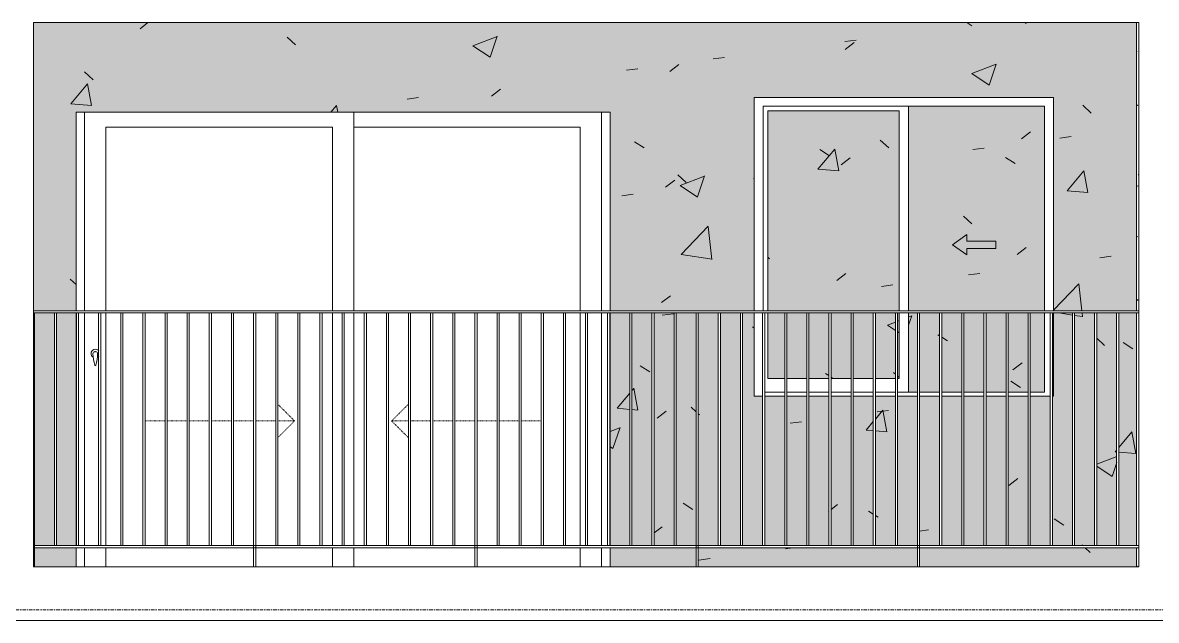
# Model space of a CAD drawing. Header units: millimetres. Extents: x -134153 to 99383, y -5233 to 35400.
# Drawn here: x 30709 to 36016, y 22550 to 25350 of the extents above; entities that cross this region are included whole.
import ezdxf

# ---------------------------------------------------------------- set-up
doc = ezdxf.new("R2010")
doc.units = ezdxf.units.MM
for name, pattern in [('1 NÉT CALL OUT', [6, 3, -3]), ('Centre', [31.75, 6.35, -4.7625, 15.875, -4.7625]), ('Dash', [6, 3, -3])]:
    doc.linetypes.add(name, pattern=pattern)
for name, color, linetype, lineweight in [('0-2', 250, 'Continuous', 5), ('A-DETL-GENF', 92, 'Continuous', 9), ('A-DETL-GENF-1', 92, '1 NÉT CALL OUT', 9), ('A-DOOR', 31, 'Continuous', 9), ('A-DOOR-FRAM', 31, 'Continuous', 9), ('A-DOOR-HDLN', 31, 'Dash', 9), ('A-FLOR-HRAL', 11, 'Continuous', 9), ('A-FLOR-LEVL-2', 51, 'Centre', 9), ('A-GLAZ', 151, 'Continuous', 9), ('A-GLAZ-3', 7, '1 NÉT CALL OUT', 9), ('A-WALL', 113, 'Continuous', 9), ('A-WALL-PATT-1', 9, 'Continuous', 9), ('I-WALL-1', 7, 'Continuous', 9)]:
    doc.layers.add(name, color=color, linetype=linetype, lineweight=lineweight)
pattern_1 = [(37.5, (82572.62, 0), (-5.1206, 156.61216), [5.364, -118.181, 5.364, -132.812, -132.08]), (37.5, (82572.62, 0), (-5.1206, 156.61216), [-261.722, 5.364, -126.716]), (7.5, (82572.62, 0), (143.847, 229.3842), [5.364, -61.285, 5.364, -105.989, -42.672]), (7.5, (82572.62, 0), (143.847, 229.3842), [-178.003, 5.364, -37.308]), (327.5, (82472.65, 0), (253.1176, 0.4601), [5.364, -35.276, 5.364, -140.94, -191.008]), (327.5, (82472.65, 0), (253.1176, 0.4601), [-186.944, 5.364, -185.644]), (317.5, (82472.65, 0), (244.3381, 71.3376), [5.364, -14.956, 5.364, -90.546, -109.728]), (317.5, (82472.65, 0), (244.3381, 71.3376), [-116.23, 5.364, -104.364])]

# ---------------------------------------------------------------- blocks, each defined once
blk = doc.blocks.new('NCV_TKTC_TANG 6 - 8_rvt-4-TKCS_MẶT ĐỨNG HƯỚNG NAM')
at = {"layer": 'A-WALL-PATT-1'}
h = blk.add_hatch(dxfattribs=at)
h.set_pattern_fill('FP_31', color=256, style=0, pattern_type=2)
h.set_pattern_definition([(50, (82572.6, 0), (1165.978, -102.01), [121.92, -1341.12]), (355, (82572.6, 0), (-225.554, 1222.763), [97.536, -1072.896]), (100.451, (82669.8, -8.5), (940.433, 1120.746), [103.616, -1139.776]), (46.184, (82572.6, 325.1), (1734.906, -269.074), [182.88, -2011.68]), (96.636, (82717.2, 302.7), (1519.38, 1583.54), [155.42, -1709.66]), (351.184, (82572.6, 325.1), (1519.39, 1583.52), [146.3, -1609.34]), (21, (82735.2, 243.8), (970.332, -654.498), [121.92, -1341.12]), (326, (82735.2, 243.8), (395.533, 1178.804), [97.536, -1072.896]), (71.451, (82816, 189.3), (1365.87, 524.296), [103.616, -1139.776]), (37.5, (82572.62, 0), (19.767, 541.153), [53.645, -1006.246, 53.645, -1035.507, -1076.96]), (37.5, (82572.62, 0), (19.767, 541.153), [-2149.043, 53.645, -1023.315]), (7.5, (82572.6, 0), (427.646, 641.156), [53.645, -567.334, 53.645, -981.862, -410.464]), (7.5, (82572.6, 0), (427.646, 641.156), [-1656.486, 53.645, -356.82]), (327.5, (82210.1, 0), (867.782, -36.665), [53.645, -352.755, 53.645, -1214.323, -1682.496]), (327.5, (82210.1, 0), (867.782, -36.665), [-1674.368, 53.645, -1628.85]), (317.5, (82047.56, 0), (948.028, 162.73), [53.645, -474.675, 53.645, -788.416, -1194.816]), (317.5, (82047.56, 0), (948.028, 162.73), [-1370.38, 53.645, -1141.17])])
h.paths.add_polyline_path([(74417.1, 22800), (74417.1, 22890), (73401.5, 22890), (73401.5, 22800), (74412.1, 22800)])
h.paths.add_polyline_path([(69257.5, 22800), (69452.6, 22800), (69452.6, 22890), (69257.5, 22890), (69257.5, 22800.4)])
h.paths.add_polyline_path([(73391.5, 22800), (73391.5, 22890), (72365.5, 22890), (72365.5, 22800), (72657.1, 22800)])
h.paths.add_polyline_path([(72355.5, 22800), (72355.5, 22890), (71952.6, 22890), (71952.6, 22800)])
h.paths.add_polyline_path([(74323.9, 22900), (74323.9, 23990), (74230.3, 23990), (74230.3, 22900), (74243.7, 22900)])
h.paths.add_polyline_path([(74333.9, 22900), (74417.1, 22900), (74417.1, 23990), (74333.9, 23990), (74333.9, 22917.1)])
h.paths.add_polyline_path([(73815.9, 22900), (73909.5, 22900), (73909.5, 23600), (73815.9, 23600), (73815.9, 23076.5)])
h.paths.add_polyline_path([(74013.1, 22900), (74013.1, 23600), (73919.5, 23600), (73919.5, 22900)])
h.paths.add_polyline_path([(74023.1, 22900), (74116.7, 22900), (74116.7, 23990), (74027.6, 23990), (74027.6, 23600), (74023.1, 23600), (74023.1, 23014.5)])
h.paths.add_polyline_path([(74126.7, 22900), (74220.3, 22900), (74220.3, 23990), (74126.7, 23990), (74126.7, 22918.7)])
h.paths.add_polyline_path([(71952.6, 22900), (72044.7, 22900), (72044.7, 23990), (71952.6, 23990), (71952.6, 23076.5)])
h.paths.add_polyline_path([(72054.7, 22900), (72148.3, 22900), (72148.3, 23990), (72054.7, 23990), (72054.7, 23076.5)])
h.paths.add_polyline_path([(72251.9, 22900), (72251.9, 23990), (72158.3, 23990), (72158.3, 22900)])
h.paths.add_polyline_path([(72261.9, 22900), (72355.5, 22900), (72355.5, 23990), (72261.9, 23990), (72261.9, 23076.5)])
h.paths.add_polyline_path([(72365.5, 22900), (72459.1, 22900), (72459.1, 23990), (72365.5, 23990), (72365.5, 23076.5)])
h.paths.add_polyline_path([(72562.7, 22900), (72562.7, 23990), (72469.1, 23990), (72469.1, 22900)])
h.paths.add_polyline_path([(72572.7, 22900), (72666.3, 22900), (72666.3, 23600), (72627.6, 23600), (72627.6, 23990), (72572.7, 23990), (72572.7, 23076.5)])
h.paths.add_polyline_path([(69452.6, 22900), (69452.6, 23990), (69361.1, 23990), (69361.1, 22900)])
h.paths.add_polyline_path([(69351.1, 22900), (69351.1, 23990), (69257.5, 23990), (69257.5, 22900), (69283.4, 22900)])
h.paths.add_polyline_path([(73805.9, 22900), (73805.9, 23600), (73712.3, 23600), (73712.3, 22900)])
h.paths.add_polyline_path([(72676.3, 22900), (72769.9, 22900), (72769.9, 23600), (72676.3, 23600), (72676.3, 23076.5)])
h.paths.add_polyline_path([(72779.9, 22900), (72873.5, 22900), (72873.5, 23600), (72779.9, 23600), (72779.9, 23076.5)])
h.paths.add_polyline_path([(72883.5, 22900), (72977.1, 22900), (72977.1, 23600), (72883.5, 23600), (72883.5, 23076.5)])
h.paths.add_polyline_path([(72987.1, 22900), (73080.7, 22900), (73080.7, 23600), (72987.1, 23600), (72987.1, 23076.5)])
h.paths.add_polyline_path([(73090.7, 22900), (73184.3, 22900), (73184.3, 23600), (73090.7, 23600), (73090.7, 23076.5)])
h.paths.add_polyline_path([(73287.9, 22900), (73287.9, 23600), (73194.3, 23600), (73194.3, 22900)])
h.paths.add_polyline_path([(73297.9, 22900), (73391.5, 22900), (73390.2, 23600), (73297.9, 23600), (73297.9, 23076.5)])
h.paths.add_polyline_path([(73401.5, 22900), (73495.1, 22900), (73495.1, 23600), (73401.5, 23600), (73401.5, 23076.5)])
h.paths.add_polyline_path([(73505.1, 22900), (73598.7, 22900), (73598.7, 23600), (73505.1, 23600), (73505.1, 23076.5)])
h.paths.add_polyline_path([(73702.3, 22900), (73702.3, 23600), (73608.7, 23600), (73608.7, 22900)])
h.paths.add_polyline_path([(73986.6, 23619.1), (73986.6, 23990), (73919.5, 23990), (73919.5, 23619.1)])
h.paths.add_polyline_path([(73909.5, 23619.1), (73909.5, 23990), (73815.9, 23990), (73815.9, 23619.1)])
h.paths.add_polyline_path([(73805.9, 23619.1), (73805.9, 23990), (73712.3, 23990), (73712.3, 23619.1)])
h.paths.add_polyline_path([(73702.3, 23619.1), (73702.3, 23990), (73608.7, 23990), (73608.7, 23619.1)])
h.paths.add_polyline_path([(73598.7, 23619.1), (73598.7, 23990), (73505.1, 23990), (73505.1, 23619.1)])
h.paths.add_polyline_path([(73495.1, 23619.1), (73495.1, 23990), (73401.5, 23990), (73401.5, 23619.1)])
h.paths.add_polyline_path([(73391.5, 23619.1), (73391.5, 23990), (73349.8, 23990), (73349.8, 23619.1), (73369.6, 23619.1)])
h.paths.add_polyline_path([(73184.3, 23682.6), (73184.3, 23990), (73090.7, 23989.2), (73090.7, 23682.6)])
h.paths.add_polyline_path([(72691.1, 23682.6), (72769.9, 23682.6), (72769.9, 23990), (72691.1, 23990)])
h.paths.add_polyline_path([(72779.9, 23682.6), (72873.5, 23682.6), (72873.5, 23990), (72779.9, 23990)])
h.paths.add_polyline_path([(72883.5, 23682.6), (72977.1, 23682.6), (72977.1, 23990), (72883.5, 23990)])
h.paths.add_polyline_path([(73301, 23682.6), (73305.3, 23682.6), (73305.3, 23990), (73297.9, 23990), (73297.9, 23682.6)])
h.paths.add_polyline_path([(73287.9, 23682.6), (73287.9, 23990), (73194.3, 23990), (73194.3, 23682.6)])
h.paths.add_polyline_path([(73080.7, 23682.6), (73080.7, 23990), (72987.1, 23990), (72987.1, 23682.6)])
h.paths.add_polyline_path([(69252.6, 24000), (69452.6, 24000), (69452.6, 24930), (71952.6, 24930), (71952.6, 24000), (72627.6, 24000), (72627.6, 25000), (74027.6, 25000), (74027.6, 24000), (74417.1, 24000), (74417.1, 25350), (69252.6, 25350), (69252.6, 24180.7)])
h.paths.add_polyline_path([(73305.3, 24000), (73305.3, 24936.5), (72691.1, 24936.5), (72691.1, 24000), (72957.8, 24000)])
h.paths.add_polyline_path([(73349.8, 24000), (73986.6, 24000), (73986.6, 24959.1), (73349.8, 24959.1), (73349.8, 24180.7)])
h.paths.add_polyline_path([(73623.1, 24262.1), (73555.3, 24309.5), (73623.1, 24357), (73623.1, 24326.5), (73758.5, 24326.5), (73758.5, 24292.6), (73623.1, 24292.6)])
h = blk.add_hatch(dxfattribs=at)
h.set_pattern_fill('FP_32', color=256, style=0, pattern_type=2)
h.set_pattern_definition(pattern_1)
h.paths.add_polyline_path([(74417.1, 22800), (74417.1, 22890), (73401.5, 22890), (73401.5, 22800), (74412.1, 22800)])
h.paths.add_polyline_path([(69257.5, 22800), (69452.6, 22800), (69452.6, 22890), (69257.5, 22890), (69257.5, 22800.4)])
h.paths.add_polyline_path([(73391.5, 22800), (73391.5, 22890), (72365.5, 22890), (72365.5, 22800), (72657.1, 22800)])
h.paths.add_polyline_path([(72355.5, 22800), (72355.5, 22890), (71952.6, 22890), (71952.6, 22800)])
h.paths.add_polyline_path([(74323.9, 22900), (74323.9, 23990), (74230.3, 23990), (74230.3, 22900), (74243.7, 22900)])
h.paths.add_polyline_path([(74333.9, 22900), (74417.1, 22900), (74417.1, 23990), (74333.9, 23990), (74333.9, 22917.1)])
h.paths.add_polyline_path([(73815.9, 22900), (73909.5, 22900), (73909.5, 23600), (73815.9, 23600), (73815.9, 23076.5)])
h.paths.add_polyline_path([(74013.1, 22900), (74013.1, 23600), (73919.5, 23600), (73919.5, 22900)])
h.paths.add_polyline_path([(74023.1, 22900), (74116.7, 22900), (74116.7, 23990), (74027.6, 23990), (74027.6, 23600), (74023.1, 23600), (74023.1, 23014.5)])
h.paths.add_polyline_path([(74126.7, 22900), (74220.3, 22900), (74220.3, 23990), (74126.7, 23990), (74126.7, 22918.7)])
h.paths.add_polyline_path([(71952.6, 22900), (72044.7, 22900), (72044.7, 23990), (71952.6, 23990), (71952.6, 23076.5)])
h.paths.add_polyline_path([(72054.7, 22900), (72148.3, 22900), (72148.3, 23990), (72054.7, 23990), (72054.7, 23076.5)])
h.paths.add_polyline_path([(72251.9, 22900), (72251.9, 23990), (72158.3, 23990), (72158.3, 22900)])
h.paths.add_polyline_path([(72261.9, 22900), (72355.5, 22900), (72355.5, 23990), (72261.9, 23990), (72261.9, 23076.5)])
h.paths.add_polyline_path([(72365.5, 22900), (72459.1, 22900), (72459.1, 23990), (72365.5, 23990), (72365.5, 23076.5)])
h.paths.add_polyline_path([(72562.7, 22900), (72562.7, 23990), (72469.1, 23990), (72469.1, 22900)])
h.paths.add_polyline_path([(72572.7, 22900), (72666.3, 22900), (72666.3, 23600), (72627.6, 23600), (72627.6, 23990), (72572.7, 23990), (72572.7, 23076.5)])
h.paths.add_polyline_path([(69452.6, 22900), (69452.6, 23990), (69361.1, 23990), (69361.1, 22900)])
h.paths.add_polyline_path([(69351.1, 22900), (69351.1, 23990), (69257.5, 23990), (69257.5, 22900), (69283.4, 22900)])
h.paths.add_polyline_path([(73805.9, 22900), (73805.9, 23600), (73712.3, 23600), (73712.3, 22900)])
h.paths.add_polyline_path([(72676.3, 22900), (72769.9, 22900), (72769.9, 23600), (72676.3, 23600), (72676.3, 23076.5)])
h.paths.add_polyline_path([(72779.9, 22900), (72873.5, 22900), (72873.5, 23600), (72779.9, 23600), (72779.9, 23076.5)])
h.paths.add_polyline_path([(72883.5, 22900), (72977.1, 22900), (72977.1, 23600), (72883.5, 23600), (72883.5, 23076.5)])
h.paths.add_polyline_path([(72987.1, 22900), (73080.7, 22900), (73080.7, 23600), (72987.1, 23600), (72987.1, 23076.5)])
h.paths.add_polyline_path([(73090.7, 22900), (73184.3, 22900), (73184.3, 23600), (73090.7, 23600), (73090.7, 23076.5)])
h.paths.add_polyline_path([(73287.9, 22900), (73287.9, 23600), (73194.3, 23600), (73194.3, 22900)])
h.paths.add_polyline_path([(73297.9, 22900), (73391.5, 22900), (73390.2, 23600), (73297.9, 23600), (73297.9, 23076.5)])
h.paths.add_polyline_path([(73401.5, 22900), (73495.1, 22900), (73495.1, 23600), (73401.5, 23600), (73401.5, 23076.5)])
h.paths.add_polyline_path([(73505.1, 22900), (73598.7, 22900), (73598.7, 23600), (73505.1, 23600), (73505.1, 23076.5)])
h.paths.add_polyline_path([(73702.3, 22900), (73702.3, 23600), (73608.7, 23600), (73608.7, 22900)])
h.paths.add_polyline_path([(73986.6, 23619.1), (73986.6, 23990), (73919.5, 23990), (73919.5, 23619.1)])
h.paths.add_polyline_path([(73909.5, 23619.1), (73909.5, 23990), (73815.9, 23990), (73815.9, 23619.1)])
h.paths.add_polyline_path([(73805.9, 23619.1), (73805.9, 23990), (73712.3, 23990), (73712.3, 23619.1)])
h.paths.add_polyline_path([(73702.3, 23619.1), (73702.3, 23990), (73608.7, 23990), (73608.7, 23619.1)])
h.paths.add_polyline_path([(73598.7, 23619.1), (73598.7, 23990), (73505.1, 23990), (73505.1, 23619.1)])
h.paths.add_polyline_path([(73495.1, 23619.1), (73495.1, 23990), (73401.5, 23990), (73401.5, 23619.1)])
h.paths.add_polyline_path([(73391.5, 23619.1), (73391.5, 23990), (73349.8, 23990), (73349.8, 23619.1), (73369.6, 23619.1)])
h.paths.add_polyline_path([(73184.3, 23682.6), (73184.3, 23990), (73090.7, 23989.2), (73090.7, 23682.6)])
h.paths.add_polyline_path([(72691.1, 23682.6), (72769.9, 23682.6), (72769.9, 23990), (72691.1, 23990)])
h.paths.add_polyline_path([(72779.9, 23682.6), (72873.5, 23682.6), (72873.5, 23990), (72779.9, 23990)])
h.paths.add_polyline_path([(72883.5, 23682.6), (72977.1, 23682.6), (72977.1, 23990), (72883.5, 23990)])
h.paths.add_polyline_path([(73301, 23682.6), (73305.3, 23682.6), (73305.3, 23990), (73297.9, 23990), (73297.9, 23682.6)])
h.paths.add_polyline_path([(73287.9, 23682.6), (73287.9, 23990), (73194.3, 23990), (73194.3, 23682.6)])
h.paths.add_polyline_path([(73080.7, 23682.6), (73080.7, 23990), (72987.1, 23990), (72987.1, 23682.6)])
h.paths.add_polyline_path([(69252.6, 24000), (69452.6, 24000), (69452.6, 24930), (71952.6, 24930), (71952.6, 24000), (72627.6, 24000), (72627.6, 25000), (74027.6, 25000), (74027.6, 24000), (74417.1, 24000), (74417.1, 25350), (69252.6, 25350), (69252.6, 24180.7)])
h.paths.add_polyline_path([(73305.3, 24000), (73305.3, 24936.5), (72691.1, 24936.5), (72691.1, 24000), (72957.8, 24000)])
h.paths.add_polyline_path([(73349.8, 24000), (73986.6, 24000), (73986.6, 24959.1), (73349.8, 24959.1), (73349.8, 24180.7)])
h.paths.add_polyline_path([(73623.1, 24262.1), (73555.3, 24309.5), (73623.1, 24357), (73623.1, 24326.5), (73758.5, 24326.5), (73758.5, 24292.6), (73623.1, 24292.6)])
h = blk.add_hatch(dxfattribs=at)
h.set_pattern_fill('FP_32', color=256, style=0, pattern_type=2)
h.set_pattern_definition(pattern_1)
h.paths.add_polyline_path([(74417.1, 22800), (74427.1, 22800.6), (74427.1, 22890), (74417.1, 22890), (74417.1, 22813.1)])
h.paths.add_polyline_path([(74417.6, 22900), (74427.1, 22900), (74427.1, 23990), (74417.1, 23990), (74417.1, 22900)])
h.paths.add_polyline_path([(74427.1, 24000), (74425.7, 25350), (74417.1, 25350), (74417.1, 24000), (74421.2, 24000)])
at = {"layer": 'I-WALL-1'}
for p, q in [((74417.1, 24000), (74417.1, 25350)), ((74427.1, 25350), (74427.1, 24000)), ((69452.6, 24000), (69452.6, 24930)), ((69452.6, 24930), (71952.6, 24930)), ((71952.6, 24930), (71952.6, 24000)), ((69452.6, 22900), (69452.6, 23990)), ((71952.6, 23990), (71952.6, 22900)), ((74417.1, 22900), (74417.1, 23990)), ((74427.1, 23990), (74427.1, 22900)), ((69452.6, 22800), (69452.6, 22890)), ((71952.6, 22890), (71952.6, 22800)), ((74417.1, 22800), (74417.1, 22890)), ((74427.1, 22890), (74427.1, 22800))]:
    blk.add_line(p, q, dxfattribs=at)
blk = doc.blocks.new('1_FAMILY RVT - W01-WxH 1400x1400xmm-411185-TKCS_MẶT ĐỨNG HƯỚNG NAM')
at = {"layer": 'A-DETL-GENF-1'}
blk.add_hatch(color=256, dxfattribs=at).paths.add_polyline_path([(73623.1, 10662.1), (73623.1, 10692.6), (73758.5, 10692.6), (73758.5, 10726.5), (73623.1, 10726.5), (73623.1, 10757), (73555.3, 10709.5)])
at = {"layer": 'A-DETL-GENF'}
for p, q in [((73555.3, 10709.5), (73623.1, 10757)), ((73555.3, 10709.5), (73623.1, 10757)), ((73623.1, 10757), (73623.1, 10726.5)), ((73623.1, 10757), (73623.1, 10726.5)), ((73758.5, 10726.5), (73623.1, 10726.5)), ((73623.1, 10726.5), (73758.5, 10726.5)), ((73758.5, 10726.5), (73758.5, 10692.6)), ((73758.5, 10726.5), (73758.5, 10692.6)), ((73555.3, 10709.5), (73623.1, 10662.1)), ((73623.1, 10662.1), (73555.3, 10709.5)), ((73623.1, 10692.6), (73623.1, 10662.1)), ((73758.5, 10692.6), (73623.1, 10692.6)), ((73623.1, 10692.6), (73623.1, 10662.1)), ((73758.5, 10692.6), (73623.1, 10692.6))]:
    blk.add_line(p, q, dxfattribs=at)
at = {"layer": 'A-GLAZ'}
for p, q in [((74027.6, 11400), (72627.6, 11400)), ((72627.6, 10400), (72627.6, 11400)), ((72668.5, 11359.1), (72668.5, 10400)), ((72668.5, 11359.1), (73986.6, 11359.1)), ((73349.8, 10400), (73349.8, 11359.1)), ((73986.6, 11359.1), (73986.6, 10400)), ((74027.6, 10400), (74027.6, 11400)), ((72691.1, 11336.5), (73305.3, 11336.5)), ((72691.1, 10400), (72691.1, 11336.5)), ((73305.3, 11336.5), (73305.3, 10400)), ((72627.6, 10000), (72627.6, 10390)), ((72691.1, 10082.6), (72691.1, 10390)), ((73305.3, 10390), (73305.3, 10082.6)), ((73349.8, 10019), (73349.8, 10390)), ((73986.6, 10390), (73986.6, 10019)), ((74027.6, 10000), (74027.6, 10390)), ((72769.9, 10082.6), (72691.1, 10082.6)), ((72873.5, 10082.6), (72779.9, 10082.6)), ((72977.1, 10082.6), (72883.5, 10082.6)), ((73080.7, 10082.6), (72987.1, 10082.6)), ((73184.3, 10082.6), (73090.7, 10082.6)), ((73287.9, 10082.6), (73194.3, 10082.6)), ((73305.3, 10082.6), (73297.9, 10082.6)), ((72666.3, 10000), (72627.6, 10000)), ((72769.9, 10019), (72676.3, 10019)), ((72769.9, 10000), (72676.3, 10000)), ((72873.5, 10019), (72779.9, 10019)), ((72873.5, 10000), (72779.9, 10000)), ((72977.1, 10019), (72883.5, 10019)), ((72977.1, 10000), (72883.5, 10000)), ((73080.7, 10019), (72987.1, 10019)), ((73080.7, 10000), (72987.1, 10000)), ((73184.3, 10019), (73090.7, 10019)), ((73184.3, 10000), (73090.7, 10000)), ((73287.9, 10019), (73194.3, 10019)), ((73287.9, 10000), (73194.3, 10000)), ((73391.5, 10019), (73297.9, 10019)), ((73391.5, 10000), (73297.9, 10000)), ((73495.1, 10019), (73401.5, 10019)), ((73495.1, 10000), (73401.5, 10000)), ((73598.7, 10019), (73505.1, 10019)), ((73598.7, 10000), (73505.1, 10000)), ((73702.3, 10019), (73608.7, 10019)), ((73702.3, 10000), (73608.7, 10000)), ((73805.9, 10019), (73712.3, 10019)), ((73805.9, 10000), (73712.3, 10000)), ((73909.5, 10019), (73815.9, 10019)), ((73909.5, 10000), (73815.9, 10000)), ((73986.6, 10019), (73919.5, 10019)), ((74013.1, 10000), (73919.5, 10000)), ((74027.6, 10000), (74023.1, 10000))]:
    blk.add_line(p, q, dxfattribs=at)
blk = doc.blocks.new('DEG_02-DEG_03 - DEG_02-2500x2400mm-CỬA ĐI 02 CÁNH TRƯỢT-V283-TKCS_MẶT ĐỨNG HƯỚNG NAM')
at = {"layer": 'A-DOOR'}
for p, q in [((69492.6, 7000), (69492.6, 7930)), ((70752.6, 7930), (70752.6, 7000)), ((69592.6, 7860), (70652.6, 7860)), ((69592.6, 7860), (69592.6, 7000)), ((70652.6, 7000), (70652.6, 7860)), ((70752.6, 7860), (71812.6, 7860)), ((71812.6, 7000), (71812.6, 7860)), ((69492.6, 5900), (69492.6, 6990)), ((69592.6, 6990), (69592.6, 5900)), ((70652.6, 5900), (70652.6, 6990)), ((70752.6, 6990), (70752.6, 5900)), ((71812.6, 5900), (71812.6, 6990)), ((69492.6, 5800), (69492.6, 5890)), ((69592.6, 5890), (69592.6, 5800)), ((70652.6, 5800), (70652.6, 5890)), ((70752.6, 5890), (70752.6, 5800)), ((71812.6, 5800), (71812.6, 5890))]:
    blk.add_line(p, q, dxfattribs=at)
at = {"layer": 'A-DOOR', "flags": 128}
blk.add_lwpolyline([(69544.1, 6808.7), (69544.1, 6808.7), (69544, 6808.7), (69544, 6808.7), (69544, 6808.7), (69544, 6808.7), (69544, 6808.7), (69544, 6808.7), (69543.9, 6808.7), (69543.9, 6808.7), (69543.9, 6808.7), (69543.9, 6808.7), (69543.8, 6808.7), (69543.8, 6808.7), (69543.8, 6808.7), (69543.7, 6808.7), (69543.7, 6808.7), (69543.7, 6808.7), (69543.6, 6808.7), (69543.6, 6808.7), (69543.5, 6808.7), (69543.5, 6808.7), (69543.4, 6808.7), (69543.4, 6808.7), (69543.3, 6808.7), (69543.3, 6808.7), (69543.2, 6808.7), (69543.2, 6808.7), (69543.1, 6808.7), (69543.1, 6808.7), (69543, 6808.7), (69542.9, 6808.7), (69542.9, 6808.7), (69542.8, 6808.7), (69542.8, 6808.7), (69542.7, 6808.7), (69542.6, 6808.7), (69542.6, 6808.7), (69542.5, 6808.7), (69542.5, 6808.7), (69542.4, 6808.7), (69542.3, 6808.7), (69542.3, 6808.7), (69542.2, 6808.7), (69542.2, 6808.7), (69542.1, 6808.7), (69542.1, 6808.7), (69542, 6808.7), (69541.9, 6808.7), (69541.9, 6808.7), (69541.8, 6808.7), (69541.8, 6808.7), (69541.7, 6808.7), (69541.7, 6808.7), (69541.6, 6808.7), (69541.6, 6808.7), (69541.5, 6808.7), (69541.5, 6808.7), (69541.5, 6808.7), (69541.4, 6808.7), (69541.4, 6808.7), (69541.3, 6808.7), (69541.3, 6808.7), (69541.3, 6808.7), (69541.2, 6808.7), (69541.2, 6808.7), (69541.2, 6808.7), (69541.2, 6808.7), (69541.2, 6808.7), (69541.1, 6808.7), (69541.1, 6808.7), (69541.1, 6808.7), (69541.1, 6808.7), (69541.1, 6808.7), (69541.1, 6808.7), (69541.1, 6808.7)], dxfattribs=at)
at = {"layer": 'A-DOOR'}
for centre, radius, start, end in [((69542.6, 6800), 20, 37.5125, 180), ((69542.6, 6800), 20, 180, 240), ((69541.1, 6799.2), 9.45, 90, 180), ((69696.4, 6799.2), 164.8, 180, 199.134), ((69544.1, 6799.2), 9.45, 0, 90), ((69388.8, 6799.2), 164.8, 340.866, 0), ((69542.9, 6746), 2.34, 199.134, 261.031), ((69542.2, 6746), 2.34, 278.969, 340.866), ((69542.6, 6800), 20, 300, 322.4875)]:
    blk.add_arc(centre, radius, start, end, dxfattribs=at)
at = {"layer": 'A-DOOR-FRAM'}
for p, q in [((69492.6, 7930), (69492.6, 7000)), ((71912.6, 7930), (71912.6, 7000)), ((69492.6, 6990), (69492.6, 5900)), ((71912.6, 6990), (71912.6, 5900)), ((69492.6, 5890), (69492.6, 5800)), ((71912.6, 5890), (71912.6, 5800))]:
    blk.add_line(p, q, dxfattribs=at)
at = {"layer": 'A-DOOR-HDLN'}
for p, q in [((70475.3, 6484.2), (70397.1, 6562.5)), ((70929.8, 6484.2), (71008.7, 6563.1)), ((69775.5, 6484.2), (69869.1, 6484.2)), ((69879.1, 6484.2), (69972.7, 6484.2)), ((69982.7, 6484.2), (70076.3, 6484.2)), ((70086.3, 6484.2), (70179.9, 6484.2)), ((70189.9, 6484.2), (70283.5, 6484.2)), ((70293.5, 6484.2), (70387.1, 6484.2)), ((70475.3, 6484.2), (70397.1, 6406)), ((70397.1, 6484.2), (70475.3, 6484.2)), ((70929.8, 6484.2), (71008.7, 6405.3)), ((71008.7, 6484.2), (70929.8, 6484.2)), ((71112.3, 6484.2), (71018.7, 6484.2)), ((71215.9, 6484.2), (71122.3, 6484.2)), ((71319.5, 6484.2), (71225.9, 6484.2)), ((71423.1, 6484.2), (71329.5, 6484.2)), ((71526.7, 6484.2), (71433.1, 6484.2)), ((71630.3, 6484.2), (71536.7, 6484.2))]:
    blk.add_line(p, q, dxfattribs=at)
blk = doc.blocks.new('Railing - 10mm-1251313-TKCS_MẶT ĐỨNG HƯỚNG NAM')
at = {"layer": 'A-FLOR-HRAL'}
for p, q in [((52620.064287, 5900), (52620.064287, 6990)), ((52630.064287, 5900), (52630.064287, 6990))]:
    blk.add_line(p, q, dxfattribs=at)
blk = doc.blocks.new('Railing - 50 x 10mm-1251315-TKCS_MẶT ĐỨNG HƯỚNG NAM')
at = {"layer": 'A-FLOR-HRAL'}
for p, q in [((51697.564287, 5800), (51697.564287, 6990)), ((51707.564287, 6990), (51697.564287, 6990)), ((51707.564287, 5800), (51707.564287, 6990))]:
    blk.add_line(p, q, dxfattribs=at)
blk = doc.blocks.new('Railing - 50 x 10mm-V291-TKCS_MẶT ĐỨNG HƯỚNG NAM')
at = {"layer": 'A-FLOR-HRAL'}
blk.add_line((74427.5, 5800), (74427.5, 6990), dxfattribs=at)
blk = doc.blocks.new('Railing - 50 x 10mm-V292-TKCS_MẶT ĐỨNG HƯỚNG NAM')
at = {"layer": 'A-FLOR-HRAL'}
for p, q in [((69257.5, 6990), (69252.6, 6990)), ((69257.5, 5799.8), (69257.5, 6990))]:
    blk.add_line(p, q, dxfattribs=at)
blk = doc.blocks.new('Railing - Railing-3824114-TKCS_MẶT ĐỨNG HƯỚNG NAM')
at = {"layer": 'A-FLOR-HRAL'}
for p, q in [((69252.6, 22900), (74427.6, 22900)), ((74427.6, 22890), (69252.6, 22890))]:
    blk.add_line(p, q, dxfattribs=at)
for name, p in [('Railing - 50 x 10mm-V292-TKCS_MẶT ĐỨNG HƯỚNG NAM', (0, 17000)), ('Railing - 10mm-1251313-TKCS_MẶT ĐỨNG HƯỚNG NAM', (16731, 17000)), ('Railing - 10mm-1251313-TKCS_MẶT ĐỨNG HƯỚNG NAM', (16834.6, 17000)), ('Railing - 10mm-1251313-TKCS_MẶT ĐỨNG HƯỚNG NAM', (16938.2, 17000)), ('Railing - 10mm-1251313-TKCS_MẶT ĐỨNG HƯỚNG NAM', (17041.8, 17000)), ('Railing - 10mm-1251313-TKCS_MẶT ĐỨNG HƯỚNG NAM', (17145.4, 17000)), ('Railing - 10mm-1251313-TKCS_MẶT ĐỨNG HƯỚNG NAM', (17249, 17000)), ('Railing - 10mm-1251313-TKCS_MẶT ĐỨNG HƯỚNG NAM', (17352.6, 17000)), ('Railing - 10mm-1251313-TKCS_MẶT ĐỨNG HƯỚNG NAM', (17456.2, 17000)), ('Railing - 10mm-1251313-TKCS_MẶT ĐỨNG HƯỚNG NAM', (17559.8, 17000)), ('Railing - 50 x 10mm-1251315-TKCS_MẶT ĐỨNG HƯỚNG NAM', (18585.9, 17000)), ('Railing - 10mm-1251313-TKCS_MẶT ĐỨNG HƯỚNG NAM', (17767, 17000)), ('Railing - 10mm-1251313-TKCS_MẶT ĐỨNG HƯỚNG NAM', (17870.6, 17000)), ('Railing - 10mm-1251313-TKCS_MẶT ĐỨNG HƯỚNG NAM', (17974.2, 17000)), ('Railing - 10mm-1251313-TKCS_MẶT ĐỨNG HƯỚNG NAM', (18077.8, 17000)), ('Railing - 10mm-1251313-TKCS_MẶT ĐỨNG HƯỚNG NAM', (18181.4, 17000)), ('Railing - 10mm-1251313-TKCS_MẶT ĐỨNG HƯỚNG NAM', (18285, 17000)), ('Railing - 10mm-1251313-TKCS_MẶT ĐỨNG HƯỚNG NAM', (18388.6, 17000)), ('Railing - 10mm-1251313-TKCS_MẶT ĐỨNG HƯỚNG NAM', (18492.2, 17000)), ('Railing - 10mm-1251313-TKCS_MẶT ĐỨNG HƯỚNG NAM', (18595.8, 17000)), ('Railing - 50 x 10mm-1251315-TKCS_MẶT ĐỨNG HƯỚNG NAM', (19621.9, 17000)), ('Railing - 10mm-1251313-TKCS_MẶT ĐỨNG HƯỚNG NAM', (18803, 17000)), ('Railing - 10mm-1251313-TKCS_MẶT ĐỨNG HƯỚNG NAM', (18906.6, 17000)), ('Railing - 10mm-1251313-TKCS_MẶT ĐỨNG HƯỚNG NAM', (19010.2, 17000)), ('Railing - 10mm-1251313-TKCS_MẶT ĐỨNG HƯỚNG NAM', (19113.8, 17000)), ('Railing - 10mm-1251313-TKCS_MẶT ĐỨNG HƯỚNG NAM', (19217.4, 17000)), ('Railing - 10mm-1251313-TKCS_MẶT ĐỨNG HƯỚNG NAM', (19321, 17000)), ('Railing - 10mm-1251313-TKCS_MẶT ĐỨNG HƯỚNG NAM', (19424.6, 17000)), ('Railing - 10mm-1251313-TKCS_MẶT ĐỨNG HƯỚNG NAM', (19528.2, 17000)), ('Railing - 10mm-1251313-TKCS_MẶT ĐỨNG HƯỚNG NAM', (19631.8, 17000)), ('Railing - 50 x 10mm-1251315-TKCS_MẶT ĐỨNG HƯỚNG NAM', (20657.9, 17000)), ('Railing - 10mm-1251313-TKCS_MẶT ĐỨNG HƯỚNG NAM', (19839, 17000)), ('Railing - 10mm-1251313-TKCS_MẶT ĐỨNG HƯỚNG NAM', (19942.6, 17000)), ('Railing - 10mm-1251313-TKCS_MẶT ĐỨNG HƯỚNG NAM', (20046.2, 17000)), ('Railing - 10mm-1251313-TKCS_MẶT ĐỨNG HƯỚNG NAM', (20149.8, 17000)), ('Railing - 10mm-1251313-TKCS_MẶT ĐỨNG HƯỚNG NAM', (20253.4, 17000)), ('Railing - 10mm-1251313-TKCS_MẶT ĐỨNG HƯỚNG NAM', (20357, 17000)), ('Railing - 10mm-1251313-TKCS_MẶT ĐỨNG HƯỚNG NAM', (20460.6, 17000)), ('Railing - 10mm-1251313-TKCS_MẶT ĐỨNG HƯỚNG NAM', (20564.2, 17000)), ('Railing - 10mm-1251313-TKCS_MẶT ĐỨNG HƯỚNG NAM', (20667.8, 17000)), ('Railing - 50 x 10mm-1251315-TKCS_MẶT ĐỨNG HƯỚNG NAM', (21693.9, 17000)), ('Railing - 10mm-1251313-TKCS_MẶT ĐỨNG HƯỚNG NAM', (20875, 17000)), ('Railing - 10mm-1251313-TKCS_MẶT ĐỨNG HƯỚNG NAM', (20978.6, 17000)), ('Railing - 10mm-1251313-TKCS_MẶT ĐỨNG HƯỚNG NAM', (21082.2, 17000)), ('Railing - 10mm-1251313-TKCS_MẶT ĐỨNG HƯỚNG NAM', (21185.8, 17000)), ('Railing - 10mm-1251313-TKCS_MẶT ĐỨNG HƯỚNG NAM', (21289.4, 17000)), ('Railing - 10mm-1251313-TKCS_MẶT ĐỨNG HƯỚNG NAM', (21393, 17000)), ('Railing - 10mm-1251313-TKCS_MẶT ĐỨNG HƯỚNG NAM', (21496.6, 17000)), ('Railing - 10mm-1251313-TKCS_MẶT ĐỨNG HƯỚNG NAM', (21600.2, 17000)), ('Railing - 10mm-1251313-TKCS_MẶT ĐỨNG HƯỚNG NAM', (21703.8, 17000)), ('Railing - 50 x 10mm-V291-TKCS_MẶT ĐỨNG HƯỚNG NAM', (0, 17000))]:
    blk.add_blockref(name, p)
blk = doc.blocks.new('Top Rail Type - Top Rail_Internal_-3824117-TKCS_MẶT ĐỨNG HƯỚNG NAM')
at = {"layer": 'A-FLOR-HRAL'}
for p, q in [((74427.564287, 24000), (69252.635618, 24000)), ((74427.564287, 23990), (69252.635618, 23990))]:
    blk.add_line(p, q, dxfattribs=at)

msp = doc.modelspace()

# ---------------------------------------------------------------- linework, layer by layer
at = {"layer": 'A-FLOR-LEVL-2'}
msp.add_line((-12769.4, 22600), (95658.9, 22600), dxfattribs=at)
at = {"layer": 'A-WALL'}
for p, q in [((30758.9, 22800), (30758.9, 25350)), ((30758.9, 25350), (35933.9, 25350)), ((35933.9, 25350), (35933.9, 22800)), ((35933.9, 22800), (30758.9, 22800)), ((38598.9, 22550), (23758.9, 22550)), ((23758.9, 22550), (38598.9, 22550))]:
    msp.add_line(p, q, dxfattribs=at)

# ---------------------------------------------------------------- block references
at = {"layer": '0-2'}
msp.add_blockref('NCV_TKTC_TANG 6 - 8_rvt-4-TKCS_MẶT ĐỨNG HƯỚNG NAM', (-38493.7, 0), dxfattribs=at)
at = {"layer": 'A-DOOR'}
msp.add_blockref('DEG_02-DEG_03 - DEG_02-2500x2400mm-CỬA ĐI 02 CÁNH TRƯỢT-V283-TKCS_MẶT ĐỨNG HƯỚNG NAM', (-38493.7, 17000), dxfattribs=at)
at = {"layer": 'A-FLOR-HRAL'}
for name in ['Top Rail Type - Top Rail_Internal_-3824117-TKCS_MẶT ĐỨNG HƯỚNG NAM', 'Railing - Railing-3824114-TKCS_MẶT ĐỨNG HƯỚNG NAM']:
    msp.add_blockref(name, (-38493.7, 0), dxfattribs=at)
at = {"layer": 'A-GLAZ-3'}
msp.add_blockref('1_FAMILY RVT - W01-WxH 1400x1400xmm-411185-TKCS_MẶT ĐỨNG HƯỚNG NAM', (-38493.7, 13600), dxfattribs=at)

doc.saveas('drawing.dxf')
